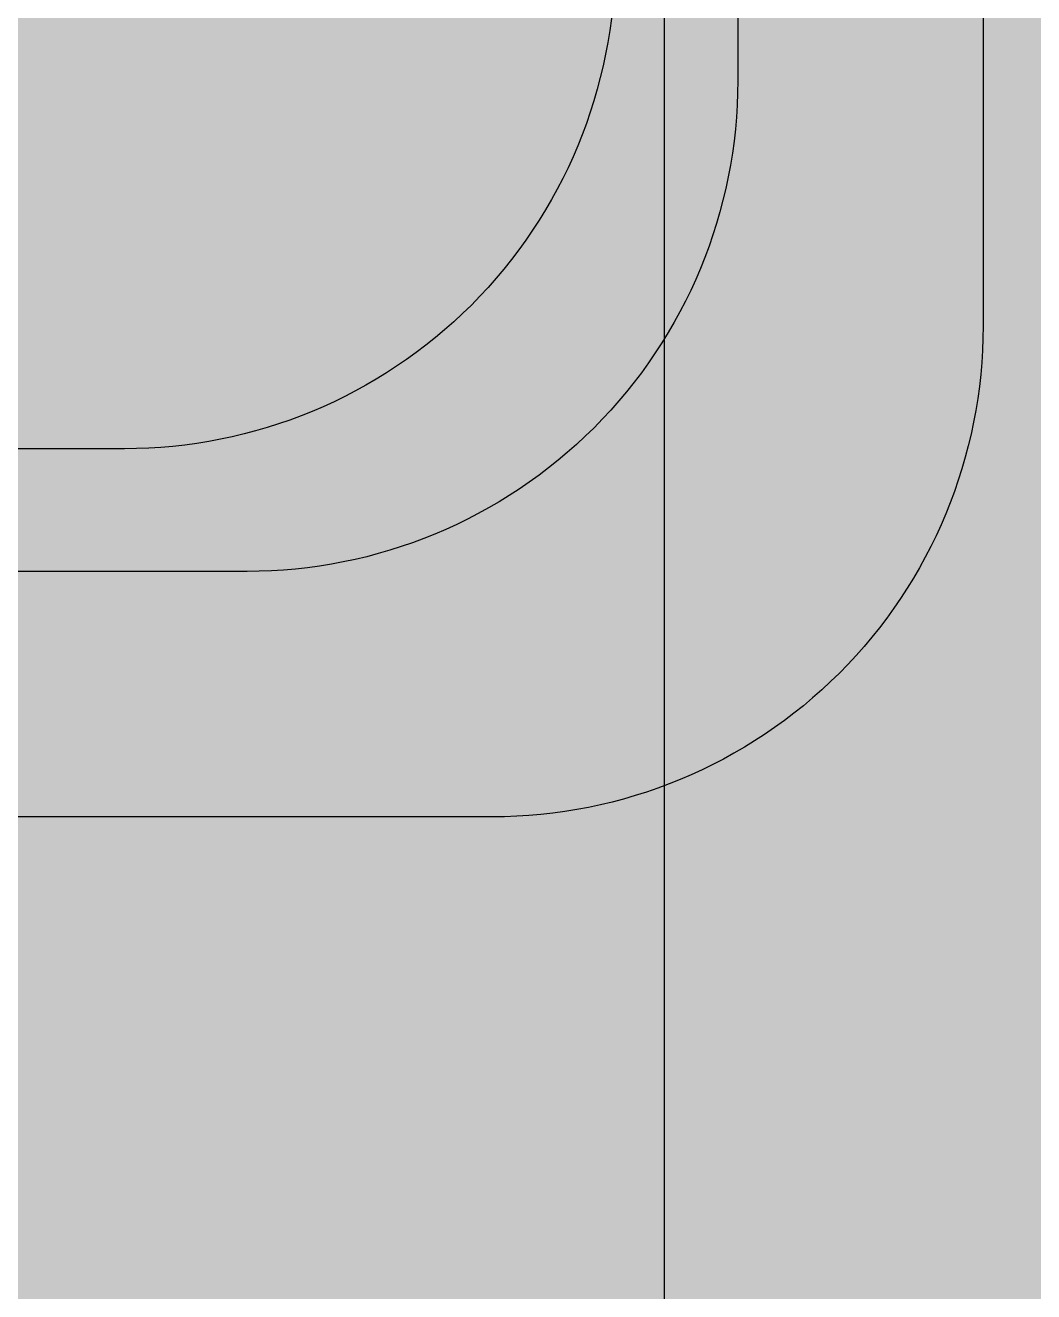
# Model space of a CAD drawing. Extents: x -23 to 289, y -67 to 135.
# Drawn here: x 147.71 to 148.121, y 103.007 to 103.523 of the extents above; entities that cross this region are included whole.
import ezdxf

# ---------------------------------------------------------------- set-up
doc = ezdxf.new("R2010")
doc.units = 0
doc.header["$MEASUREMENT"] = 0
for name, color, linetype in [('ASSEMBLY_OUTLINES_BTM', 191, 'CONTINUOUS'), ('GENERATED_SILKSCREEN_BTM', 255, 'CONTINUOUS'), ('PART_PADS_SMD_BTM', 230, 'CONTINUOUS'), ('PLACEMENT_OUTLINES_BTM', 222, 'CONTINUOUS'), ('PLANE_SHAPES_LAYER_TOP', 150, 'CONTINUOUS'), ('SILKSCREEN_OUTLINES_BTM', 211, 'CONTINUOUS'), ('SOLDERMASK_PADS_BTM', 12, 'CONTINUOUS'), ('SOLDERPASTE_PADS_BTM', 12, 'CONTINUOUS'), ('TRACES_LAYER_TOP', 150, 'CONTINUOUS')]:
    doc.layers.add(name, color=color, linetype=linetype)

msp = doc.modelspace()

# ---------------------------------------------------------------- linework, layer by layer
at = {"layer": 'ASSEMBLY_OUTLINES_BTM'}
msp.add_lwpolyline([(147.02, 102.15), (147.02, 103.85), (147.97, 103.85), (147.97, 102.15)], close=True, dxfattribs=at)
at = {"layer": 'GENERATED_SILKSCREEN_BTM', "const_width": 0.15}
msp.add_lwpolyline([(147.970005, 102.716156, 1.1642e-05), (147.969995, 102.716164), (147.969995, 103.283836, 1.1642e-05), (147.970005, 103.283844), (147.970005, 102.716156)], format="xyb", dxfattribs=at)
at = {"layer": 'PART_PADS_SMD_BTM'}
msp.add_lwpolyline([(147.8, 104.4, -0.4142135624), (148, 104.2), (148, 103.5, -0.4142135624), (147.8, 103.3), (147.2, 103.3, -0.4142135624), (147, 103.5), (147, 104.2, -0.4142135624), (147.2, 104.4)], format="xyb", close=True, dxfattribs=at)
at = {"layer": 'PLACEMENT_OUTLINES_BTM'}
msp.add_lwpolyline([(147.02, 102.15), (147.02, 103.85), (147.97, 103.85), (147.97, 102.15)], close=True, dxfattribs=at)
at = {"layer": 'PLANE_SHAPES_LAYER_TOP'}
msp.add_solid([(130.5, 77.5), (153.5, 77.5), (130.5, 111.5), (153.5, 111.5)], dxfattribs=at)
at = {"layer": 'SILKSCREEN_OUTLINES_BTM'}
msp.add_lwpolyline([(147.02, 102.15), (147.02, 103.85), (147.97, 103.85), (147.97, 102.15)], close=True, dxfattribs=at)
at = {"layer": 'SOLDERMASK_PADS_BTM'}
msp.add_lwpolyline([(147.9, 104.5, -0.4142135624), (148.1, 104.3), (148.1, 103.4, -0.4142135624), (147.9, 103.2), (147.1, 103.2, -0.4142135624), (146.9, 103.4), (146.9, 104.3, -0.4142135624), (147.1, 104.5)], format="xyb", close=True, dxfattribs=at)
at = {"layer": 'SOLDERPASTE_PADS_BTM'}
msp.add_lwpolyline([(147.75, 104.35, -0.4142135624), (147.95, 104.15), (147.95, 103.55, -0.4142135624), (147.75, 103.35), (147.25, 103.35, -0.4142135624), (147.05, 103.55), (147.05, 104.15, -0.4142135624), (147.25, 104.35)], format="xyb", close=True, dxfattribs=at)
at = {"layer": 'TRACES_LAYER_TOP', "const_width": 0.25}
msp.add_lwpolyline([(146.4, 100.1), (146.4, 101.8), (149.4, 104.8)], dxfattribs=at)

doc.saveas('drawing.dxf')
